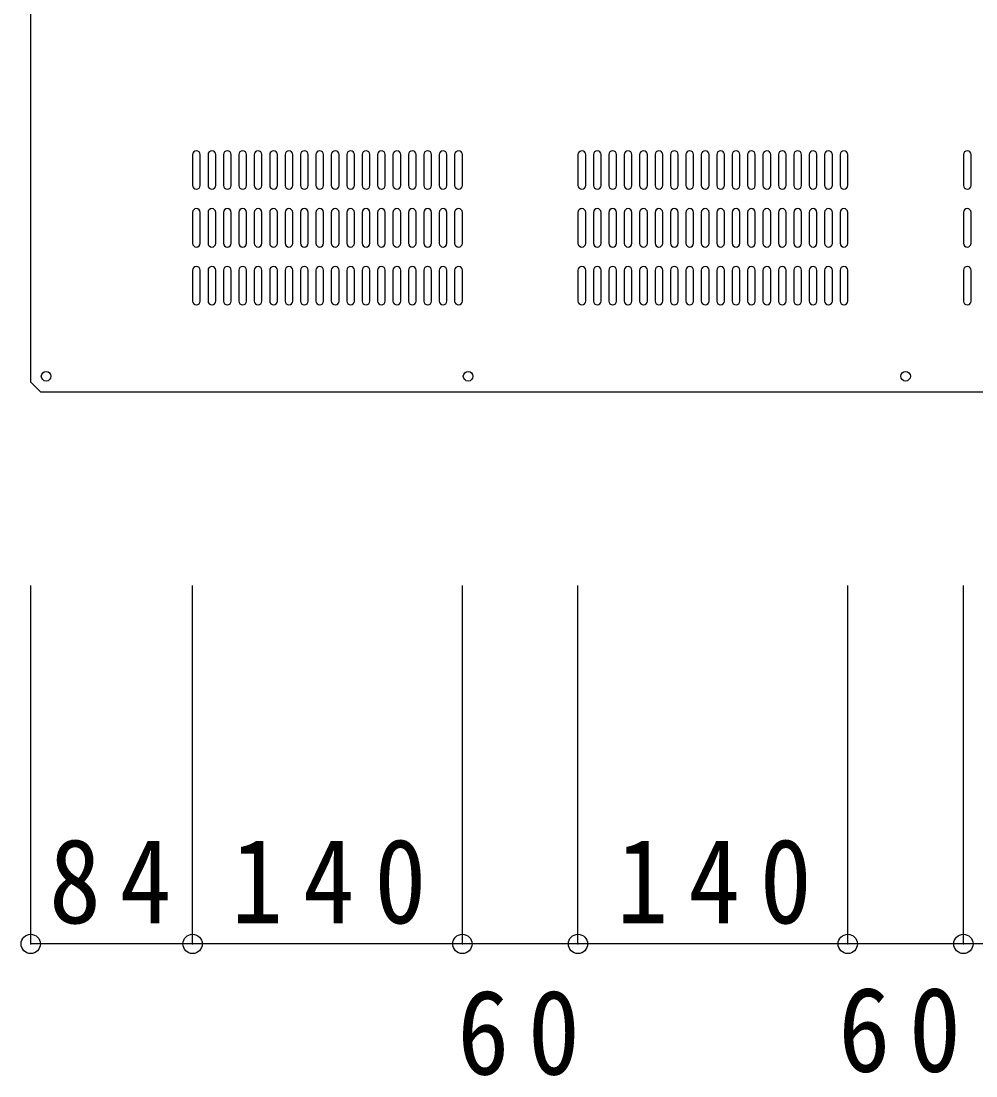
# Model space of a CAD drawing. Units: millimetres at full size, sheet at 1:20; details may follow other scales. Extents: x -4150 to 1803, y -5182 to 5444.
# Drawn here: x 34 to 529, y -4769 to -4221 of the extents above; entities that cross this region are included whole.
import ezdxf

# ---------------------------------------------------------------- set-up
doc = ezdxf.new("R2010")
doc.units = ezdxf.units.MM
doc.header["$LTSCALE"] = 20
doc.header["$PDMODE"] = 32
doc.header["$PDSIZE"] = 10
doc.layers.add('0-0', color=7, linetype='Continuous')
doc.styles.add('ＭＳ ゴシック', font='')
doc.styles.get('ＭＳ ゴシック').set_extended_font_data('MS Gothic')

msp = doc.modelspace()

# ---------------------------------------------------------------- linework, layer by layer
at = {"layer": '0-0'}
for p, q in [((38.71, -4408.6), (38.71, -2600.6)), ((122.71, -4290.6), (122.71, -4306.6)), ((126.71, -4306.6), (126.71, -4290.6)), ((130.71, -4290.6), (130.71, -4306.6)), ((134.71, -4306.6), (134.71, -4290.6)), ((138.71, -4290.6), (138.71, -4306.6)), ((142.71, -4306.6), (142.71, -4290.6)), ((146.71, -4290.6), (146.71, -4306.6)), ((150.71, -4306.6), (150.71, -4290.6)), ((154.71, -4290.6), (154.71, -4306.6)), ((158.71, -4306.6), (158.71, -4290.6)), ((162.71, -4290.6), (162.71, -4306.6)), ((166.71, -4306.6), (166.71, -4290.6)), ((170.71, -4290.6), (170.71, -4306.6)), ((174.71, -4306.6), (174.71, -4290.6)), ((178.71, -4290.6), (178.71, -4306.6)), ((182.71, -4306.6), (182.71, -4290.6)), ((186.71, -4290.6), (186.71, -4306.6)), ((190.71, -4306.6), (190.71, -4290.6)), ((194.71, -4290.6), (194.71, -4306.6)), ((198.71, -4306.6), (198.71, -4290.6)), ((202.71, -4290.6), (202.71, -4306.6)), ((206.71, -4306.6), (206.71, -4290.6)), ((210.71, -4290.6), (210.71, -4306.6)), ((214.71, -4306.6), (214.71, -4290.6)), ((218.71, -4290.6), (218.71, -4306.6)), ((222.71, -4306.6), (222.71, -4290.6)), ((226.71, -4290.6), (226.71, -4306.6)), ((230.71, -4306.6), (230.71, -4290.6)), ((234.71, -4290.6), (234.71, -4306.6)), ((238.71, -4306.6), (238.71, -4290.6)), ((242.71, -4290.6), (242.71, -4306.6)), ((246.71, -4306.6), (246.71, -4290.6)), ((250.71, -4290.6), (250.71, -4306.6)), ((254.71, -4306.6), (254.71, -4290.6)), ((258.71, -4290.6), (258.71, -4306.6)), ((262.71, -4306.6), (262.71, -4290.6)), ((322.71, -4290.6), (322.71, -4306.6)), ((326.71, -4306.6), (326.71, -4290.6)), ((330.71, -4290.6), (330.71, -4306.6)), ((334.71, -4306.6), (334.71, -4290.6)), ((338.71, -4290.6), (338.71, -4306.6)), ((342.71, -4306.6), (342.71, -4290.6)), ((346.71, -4290.6), (346.71, -4306.6)), ((350.71, -4306.6), (350.71, -4290.6)), ((354.71, -4290.6), (354.71, -4306.6)), ((358.71, -4306.6), (358.71, -4290.6)), ((362.71, -4290.6), (362.71, -4306.6)), ((366.71, -4306.6), (366.71, -4290.6)), ((370.71, -4290.6), (370.71, -4306.6)), ((374.71, -4306.6), (374.71, -4290.6)), ((378.71, -4290.6), (378.71, -4306.6)), ((382.71, -4306.6), (382.71, -4290.6)), ((386.71, -4290.6), (386.71, -4306.6)), ((390.71, -4306.6), (390.71, -4290.6)), ((394.71, -4290.6), (394.71, -4306.6)), ((398.71, -4306.6), (398.71, -4290.6)), ((402.71, -4290.6), (402.71, -4306.6)), ((406.71, -4306.6), (406.71, -4290.6)), ((410.71, -4290.6), (410.71, -4306.6)), ((414.71, -4306.6), (414.71, -4290.6)), ((418.71, -4290.6), (418.71, -4306.6)), ((422.71, -4306.6), (422.71, -4290.6)), ((426.71, -4290.6), (426.71, -4306.6)), ((430.71, -4306.6), (430.71, -4290.6)), ((434.71, -4290.6), (434.71, -4306.6)), ((438.71, -4306.6), (438.71, -4290.6)), ((442.71, -4290.6), (442.71, -4306.6)), ((446.71, -4306.6), (446.71, -4290.6)), ((450.71, -4290.6), (450.71, -4306.6)), ((454.71, -4306.6), (454.71, -4290.6)), ((458.71, -4290.6), (458.71, -4306.6)), ((462.71, -4306.6), (462.71, -4290.6)), ((522.71, -4290.6), (522.71, -4306.6)), ((526.71, -4306.6), (526.71, -4290.6)), ((122.71, -4320.6), (122.71, -4336.6)), ((126.71, -4336.6), (126.71, -4320.6)), ((130.71, -4320.6), (130.71, -4336.6)), ((134.71, -4336.6), (134.71, -4320.6)), ((138.71, -4320.6), (138.71, -4336.6)), ((142.71, -4336.6), (142.71, -4320.6)), ((146.71, -4320.6), (146.71, -4336.6)), ((150.71, -4336.6), (150.71, -4320.6)), ((154.71, -4320.6), (154.71, -4336.6)), ((158.71, -4336.6), (158.71, -4320.6)), ((162.71, -4320.6), (162.71, -4336.6)), ((166.71, -4336.6), (166.71, -4320.6)), ((170.71, -4320.6), (170.71, -4336.6)), ((174.71, -4336.6), (174.71, -4320.6)), ((178.71, -4320.6), (178.71, -4336.6)), ((182.71, -4336.6), (182.71, -4320.6)), ((186.71, -4320.6), (186.71, -4336.6)), ((190.71, -4336.6), (190.71, -4320.6)), ((194.71, -4320.6), (194.71, -4336.6)), ((198.71, -4336.6), (198.71, -4320.6)), ((202.71, -4320.6), (202.71, -4336.6)), ((206.71, -4336.6), (206.71, -4320.6)), ((210.71, -4320.6), (210.71, -4336.6)), ((214.71, -4336.6), (214.71, -4320.6)), ((218.71, -4320.6), (218.71, -4336.6)), ((222.71, -4336.6), (222.71, -4320.6)), ((226.71, -4320.6), (226.71, -4336.6)), ((230.71, -4336.6), (230.71, -4320.6)), ((234.71, -4320.6), (234.71, -4336.6)), ((238.71, -4336.6), (238.71, -4320.6)), ((242.71, -4320.6), (242.71, -4336.6)), ((246.71, -4336.6), (246.71, -4320.6)), ((250.71, -4320.6), (250.71, -4336.6)), ((254.71, -4336.6), (254.71, -4320.6)), ((258.71, -4320.6), (258.71, -4336.6)), ((262.71, -4336.6), (262.71, -4320.6)), ((322.71, -4320.6), (322.71, -4336.6)), ((326.71, -4336.6), (326.71, -4320.6)), ((330.71, -4320.6), (330.71, -4336.6)), ((334.71, -4336.6), (334.71, -4320.6)), ((338.71, -4320.6), (338.71, -4336.6)), ((342.71, -4336.6), (342.71, -4320.6)), ((346.71, -4320.6), (346.71, -4336.6)), ((350.71, -4336.6), (350.71, -4320.6)), ((354.71, -4320.6), (354.71, -4336.6)), ((358.71, -4336.6), (358.71, -4320.6)), ((362.71, -4320.6), (362.71, -4336.6)), ((366.71, -4336.6), (366.71, -4320.6)), ((370.71, -4320.6), (370.71, -4336.6)), ((374.71, -4336.6), (374.71, -4320.6)), ((378.71, -4320.6), (378.71, -4336.6)), ((382.71, -4336.6), (382.71, -4320.6)), ((386.71, -4320.6), (386.71, -4336.6)), ((390.71, -4336.6), (390.71, -4320.6)), ((394.71, -4320.6), (394.71, -4336.6)), ((398.71, -4336.6), (398.71, -4320.6)), ((402.71, -4320.6), (402.71, -4336.6)), ((406.71, -4336.6), (406.71, -4320.6)), ((410.71, -4320.6), (410.71, -4336.6)), ((414.71, -4336.6), (414.71, -4320.6)), ((418.71, -4320.6), (418.71, -4336.6)), ((422.71, -4336.6), (422.71, -4320.6)), ((426.71, -4320.6), (426.71, -4336.6)), ((430.71, -4336.6), (430.71, -4320.6)), ((434.71, -4320.6), (434.71, -4336.6)), ((438.71, -4336.6), (438.71, -4320.6)), ((442.71, -4320.6), (442.71, -4336.6)), ((446.71, -4336.6), (446.71, -4320.6)), ((450.71, -4320.6), (450.71, -4336.6)), ((454.71, -4336.6), (454.71, -4320.6)), ((458.71, -4320.6), (458.71, -4336.6)), ((462.71, -4336.6), (462.71, -4320.6)), ((522.71, -4320.6), (522.71, -4336.6)), ((526.71, -4336.6), (526.71, -4320.6)), ((122.71, -4350.6), (122.71, -4366.6)), ((126.71, -4366.6), (126.71, -4350.6)), ((130.71, -4350.6), (130.71, -4366.6)), ((134.71, -4366.6), (134.71, -4350.6)), ((138.71, -4350.6), (138.71, -4366.6)), ((142.71, -4366.6), (142.71, -4350.6)), ((146.71, -4350.6), (146.71, -4366.6)), ((150.71, -4366.6), (150.71, -4350.6)), ((154.71, -4350.6), (154.71, -4366.6)), ((158.71, -4366.6), (158.71, -4350.6)), ((162.71, -4350.6), (162.71, -4366.6)), ((166.71, -4366.6), (166.71, -4350.6)), ((170.71, -4350.6), (170.71, -4366.6)), ((174.71, -4366.6), (174.71, -4350.6)), ((178.71, -4350.6), (178.71, -4366.6)), ((182.71, -4366.6), (182.71, -4350.6)), ((186.71, -4350.6), (186.71, -4366.6)), ((190.71, -4366.6), (190.71, -4350.6)), ((194.71, -4350.6), (194.71, -4366.6)), ((198.71, -4366.6), (198.71, -4350.6)), ((202.71, -4350.6), (202.71, -4366.6)), ((206.71, -4366.6), (206.71, -4350.6)), ((210.71, -4350.6), (210.71, -4366.6)), ((214.71, -4366.6), (214.71, -4350.6)), ((218.71, -4350.6), (218.71, -4366.6)), ((222.71, -4366.6), (222.71, -4350.6)), ((226.71, -4350.6), (226.71, -4366.6)), ((230.71, -4366.6), (230.71, -4350.6)), ((234.71, -4350.6), (234.71, -4366.6)), ((238.71, -4366.6), (238.71, -4350.6)), ((242.71, -4350.6), (242.71, -4366.6)), ((246.71, -4366.6), (246.71, -4350.6)), ((250.71, -4350.6), (250.71, -4366.6)), ((254.71, -4366.6), (254.71, -4350.6)), ((258.71, -4350.6), (258.71, -4366.6)), ((262.71, -4366.6), (262.71, -4350.6)), ((322.71, -4350.6), (322.71, -4366.6)), ((326.71, -4366.6), (326.71, -4350.6)), ((330.71, -4350.6), (330.71, -4366.6)), ((334.71, -4366.6), (334.71, -4350.6)), ((338.71, -4350.6), (338.71, -4366.6)), ((342.71, -4366.6), (342.71, -4350.6)), ((346.71, -4350.6), (346.71, -4366.6)), ((350.71, -4366.6), (350.71, -4350.6)), ((354.71, -4350.6), (354.71, -4366.6)), ((358.71, -4366.6), (358.71, -4350.6)), ((362.71, -4350.6), (362.71, -4366.6)), ((366.71, -4366.6), (366.71, -4350.6)), ((370.71, -4350.6), (370.71, -4366.6)), ((374.71, -4366.6), (374.71, -4350.6)), ((378.71, -4350.6), (378.71, -4366.6)), ((382.71, -4366.6), (382.71, -4350.6)), ((386.71, -4350.6), (386.71, -4366.6)), ((390.71, -4366.6), (390.71, -4350.6)), ((394.71, -4350.6), (394.71, -4366.6)), ((398.71, -4366.6), (398.71, -4350.6)), ((402.71, -4350.6), (402.71, -4366.6)), ((406.71, -4366.6), (406.71, -4350.6)), ((410.71, -4350.6), (410.71, -4366.6)), ((414.71, -4366.6), (414.71, -4350.6)), ((418.71, -4350.6), (418.71, -4366.6)), ((422.71, -4366.6), (422.71, -4350.6)), ((426.71, -4350.6), (426.71, -4366.6)), ((430.71, -4366.6), (430.71, -4350.6)), ((434.71, -4350.6), (434.71, -4366.6)), ((438.71, -4366.6), (438.71, -4350.6)), ((442.71, -4350.6), (442.71, -4366.6)), ((446.71, -4366.6), (446.71, -4350.6)), ((450.71, -4350.6), (450.71, -4366.6)), ((454.71, -4366.6), (454.71, -4350.6)), ((458.71, -4350.6), (458.71, -4366.6)), ((462.71, -4366.6), (462.71, -4350.6)), ((522.71, -4350.6), (522.71, -4366.6)), ((526.71, -4366.6), (526.71, -4350.6)), ((38.71, -4408.6), (43.71, -4413.6)), ((43.71, -4413.6), (960.71, -4413.6)), ((38.71, -4700.05), (38.71, -4514.12)), ((122.71, -4700.05), (122.71, -4514.12)), ((122.71, -4700.05), (122.71, -4514.12)), ((262.71, -4700.05), (262.71, -4514.12)), ((322.71, -4700.05), (322.71, -4514.12)), ((462.71, -4700.05), (462.71, -4514.12)), ((522.71, -4700.05), (522.71, -4514.12)), ((122.71, -4700.05), (38.71, -4700.05)), ((262.71, -4700.05), (122.71, -4700.05)), ((322.71, -4700.05), (262.71, -4700.05)), ((462.71, -4700.05), (322.71, -4700.05)), ((522.71, -4700.05), (462.71, -4700.05)), ((662.71, -4700.05), (522.71, -4700.05))]:
    msp.add_line(p, q, dxfattribs=at)
for centre in [(46.71, -4405.6), (265.71, -4405.6), (492.71, -4405.6)]:
    msp.add_circle(centre, 2.5, dxfattribs=at)
for centre, start, end in [((124.71, -4290.6), 0, 180), ((132.71, -4290.6), 0, 180), ((140.71, -4290.6), 0, 180), ((148.71, -4290.6), 0, 180), ((156.71, -4290.6), 0, 180), ((164.71, -4290.6), 0, 180), ((172.71, -4290.6), 0, 180), ((180.71, -4290.6), 0, 180), ((188.71, -4290.6), 0, 180), ((196.71, -4290.6), 0, 180), ((204.71, -4290.6), 0, 180), ((212.71, -4290.6), 0, 180), ((220.71, -4290.6), 0, 180), ((228.71, -4290.6), 0, 180), ((236.71, -4290.6), 0, 180), ((244.71, -4290.6), 0, 180), ((252.71, -4290.6), 0, 180), ((260.71, -4290.6), 0, 180), ((324.71, -4290.6), 0, 180), ((332.71, -4290.6), 0, 180), ((340.71, -4290.6), 0, 180), ((348.71, -4290.6), 0, 180), ((356.71, -4290.6), 0, 180), ((364.71, -4290.6), 0, 180), ((372.71, -4290.6), 0, 180), ((380.71, -4290.6), 0, 180), ((388.71, -4290.6), 0, 180), ((396.71, -4290.6), 0, 180), ((404.71, -4290.6), 0, 180), ((412.71, -4290.6), 0, 180), ((420.71, -4290.6), 0, 180), ((428.71, -4290.6), 0, 180), ((436.71, -4290.6), 0, 180), ((444.71, -4290.6), 0, 180), ((452.71, -4290.6), 0, 180), ((460.71, -4290.6), 0, 180), ((524.71, -4290.6), 0, 180), ((124.71, -4306.6), 180, 360), ((132.71, -4306.6), 180, 360), ((140.71, -4306.6), 180, 360), ((148.71, -4306.6), 180, 360), ((156.71, -4306.6), 180, 360), ((164.71, -4306.6), 180, 360), ((172.71, -4306.6), 180, 360), ((180.71, -4306.6), 180, 360), ((188.71, -4306.6), 180, 360), ((196.71, -4306.6), 180, 360), ((204.71, -4306.6), 180, 360), ((212.71, -4306.6), 180, 360), ((220.71, -4306.6), 180, 360), ((228.71, -4306.6), 180, 360), ((236.71, -4306.6), 180, 360), ((244.71, -4306.6), 180, 360), ((252.71, -4306.6), 180, 360), ((260.71, -4306.6), 180, 360), ((324.71, -4306.6), 180, 360), ((332.71, -4306.6), 180, 360), ((340.71, -4306.6), 180, 360), ((348.71, -4306.6), 180, 360), ((356.71, -4306.6), 180, 360), ((364.71, -4306.6), 180, 360), ((372.71, -4306.6), 180, 360), ((380.71, -4306.6), 180, 360), ((388.71, -4306.6), 180, 360), ((396.71, -4306.6), 180, 360), ((404.71, -4306.6), 180, 360), ((412.71, -4306.6), 180, 360), ((420.71, -4306.6), 180, 360), ((428.71, -4306.6), 180, 360), ((436.71, -4306.6), 180, 360), ((444.71, -4306.6), 180, 360), ((452.71, -4306.6), 180, 360), ((460.71, -4306.6), 180, 360), ((524.71, -4306.6), 180, 360), ((124.71, -4320.6), 0, 180), ((132.71, -4320.6), 0, 180), ((140.71, -4320.6), 0, 180), ((148.71, -4320.6), 0, 180), ((156.71, -4320.6), 0, 180), ((164.71, -4320.6), 0, 180), ((172.71, -4320.6), 0, 180), ((180.71, -4320.6), 0, 180), ((188.71, -4320.6), 0, 180), ((196.71, -4320.6), 0, 180), ((204.71, -4320.6), 0, 180), ((212.71, -4320.6), 0, 180), ((220.71, -4320.6), 0, 180), ((228.71, -4320.6), 0, 180), ((236.71, -4320.6), 0, 180), ((244.71, -4320.6), 0, 180), ((252.71, -4320.6), 0, 180), ((260.71, -4320.6), 0, 180), ((324.71, -4320.6), 0, 180), ((332.71, -4320.6), 0, 180), ((340.71, -4320.6), 0, 180), ((348.71, -4320.6), 0, 180), ((356.71, -4320.6), 0, 180), ((364.71, -4320.6), 0, 180), ((372.71, -4320.6), 0, 180), ((380.71, -4320.6), 0, 180), ((388.71, -4320.6), 0, 180), ((396.71, -4320.6), 0, 180), ((404.71, -4320.6), 0, 180), ((412.71, -4320.6), 0, 180), ((420.71, -4320.6), 0, 180), ((428.71, -4320.6), 0, 180), ((436.71, -4320.6), 0, 180), ((444.71, -4320.6), 0, 180), ((452.71, -4320.6), 0, 180), ((460.71, -4320.6), 0, 180), ((524.71, -4320.6), 0, 180), ((124.71, -4336.6), 180, 360), ((132.71, -4336.6), 180, 360), ((140.71, -4336.6), 180, 360), ((148.71, -4336.6), 180, 360), ((156.71, -4336.6), 180, 360), ((164.71, -4336.6), 180, 360), ((172.71, -4336.6), 180, 360), ((180.71, -4336.6), 180, 360), ((188.71, -4336.6), 180, 360), ((196.71, -4336.6), 180, 360), ((204.71, -4336.6), 180, 360), ((212.71, -4336.6), 180, 360), ((220.71, -4336.6), 180, 360), ((228.71, -4336.6), 180, 360), ((236.71, -4336.6), 180, 360), ((244.71, -4336.6), 180, 360), ((252.71, -4336.6), 180, 360), ((260.71, -4336.6), 180, 360), ((324.71, -4336.6), 180, 360), ((332.71, -4336.6), 180, 360), ((340.71, -4336.6), 180, 360), ((348.71, -4336.6), 180, 360), ((356.71, -4336.6), 180, 360), ((364.71, -4336.6), 180, 360), ((372.71, -4336.6), 180, 360), ((380.71, -4336.6), 180, 360), ((388.71, -4336.6), 180, 360), ((396.71, -4336.6), 180, 360), ((404.71, -4336.6), 180, 360), ((412.71, -4336.6), 180, 360), ((420.71, -4336.6), 180, 360), ((428.71, -4336.6), 180, 360), ((436.71, -4336.6), 180, 360), ((444.71, -4336.6), 180, 360), ((452.71, -4336.6), 180, 360), ((460.71, -4336.6), 180, 360), ((524.71, -4336.6), 180, 360), ((124.71, -4350.6), 0, 180), ((132.71, -4350.6), 0, 180), ((140.71, -4350.6), 0, 180), ((148.71, -4350.6), 0, 180), ((156.71, -4350.6), 0, 180), ((164.71, -4350.6), 0, 180), ((172.71, -4350.6), 0, 180), ((180.71, -4350.6), 0, 180), ((188.71, -4350.6), 0, 180), ((196.71, -4350.6), 0, 180), ((204.71, -4350.6), 0, 180), ((212.71, -4350.6), 0, 180), ((220.71, -4350.6), 0, 180), ((228.71, -4350.6), 0, 180), ((236.71, -4350.6), 0, 180), ((244.71, -4350.6), 0, 180), ((252.71, -4350.6), 0, 180), ((260.71, -4350.6), 0, 180), ((324.71, -4350.6), 0, 180), ((332.71, -4350.6), 0, 180), ((340.71, -4350.6), 0, 180), ((348.71, -4350.6), 0, 180), ((356.71, -4350.6), 0, 180), ((364.71, -4350.6), 0, 180), ((372.71, -4350.6), 0, 180), ((380.71, -4350.6), 0, 180), ((388.71, -4350.6), 0, 180), ((396.71, -4350.6), 0, 180), ((404.71, -4350.6), 0, 180), ((412.71, -4350.6), 0, 180), ((420.71, -4350.6), 0, 180), ((428.71, -4350.6), 0, 180), ((436.71, -4350.6), 0, 180), ((444.71, -4350.6), 0, 180), ((452.71, -4350.6), 0, 180), ((460.71, -4350.6), 0, 180), ((524.71, -4350.6), 0, 180), ((124.71, -4366.6), 180, 360), ((132.71, -4366.6), 180, 360), ((140.71, -4366.6), 180, 360), ((148.71, -4366.6), 180, 360), ((156.71, -4366.6), 180, 360), ((164.71, -4366.6), 180, 360), ((172.71, -4366.6), 180, 360), ((180.71, -4366.6), 180, 360), ((188.71, -4366.6), 180, 360), ((196.71, -4366.6), 180, 360), ((204.71, -4366.6), 180, 360), ((212.71, -4366.6), 180, 360), ((220.71, -4366.6), 180, 360), ((228.71, -4366.6), 180, 360), ((236.71, -4366.6), 180, 360), ((244.71, -4366.6), 180, 360), ((252.71, -4366.6), 180, 360), ((260.71, -4366.6), 180, 360), ((324.71, -4366.6), 180, 360), ((332.71, -4366.6), 180, 360), ((340.71, -4366.6), 180, 360), ((348.71, -4366.6), 180, 360), ((356.71, -4366.6), 180, 360), ((364.71, -4366.6), 180, 360), ((372.71, -4366.6), 180, 360), ((380.71, -4366.6), 180, 360), ((388.71, -4366.6), 180, 360), ((396.71, -4366.6), 180, 360), ((404.71, -4366.6), 180, 360), ((412.71, -4366.6), 180, 360), ((420.71, -4366.6), 180, 360), ((428.71, -4366.6), 180, 360), ((436.71, -4366.6), 180, 360), ((444.71, -4366.6), 180, 360), ((452.71, -4366.6), 180, 360), ((460.71, -4366.6), 180, 360), ((524.71, -4366.6), 180, 360)]:
    msp.add_arc(centre, 2, start, end, dxfattribs=at)
for p in [(38.71, -4700.05), (122.71, -4700.05), (262.71, -4700.05), (322.71, -4700.05), (462.71, -4700.05), (522.71, -4700.05)]:
    msp.add_point(p, dxfattribs=at)

# ---------------------------------------------------------------- texts
at = {"layer": '0-0', "char_height": 43.99, "attachment_point": 7, "style": 'ＭＳ ゴシック'}
for s, insert in [('\\T1.36;\\W0.9;84', (48.21, -4690.05)), ('\\T1.38;\\W0.9;140', (142.71, -4690.05)), ('\\T1.38;\\W0.9;140', (342.71, -4690.05)), ('\\T1.36;\\W0.9;60', (260.1, -4768.52)), ('\\T1.36;\\W0.9;60', (457.82, -4767.08))]:
    msp.add_mtext(s, dxfattribs=dict(at, insert=insert))

doc.saveas('drawing.dxf')
